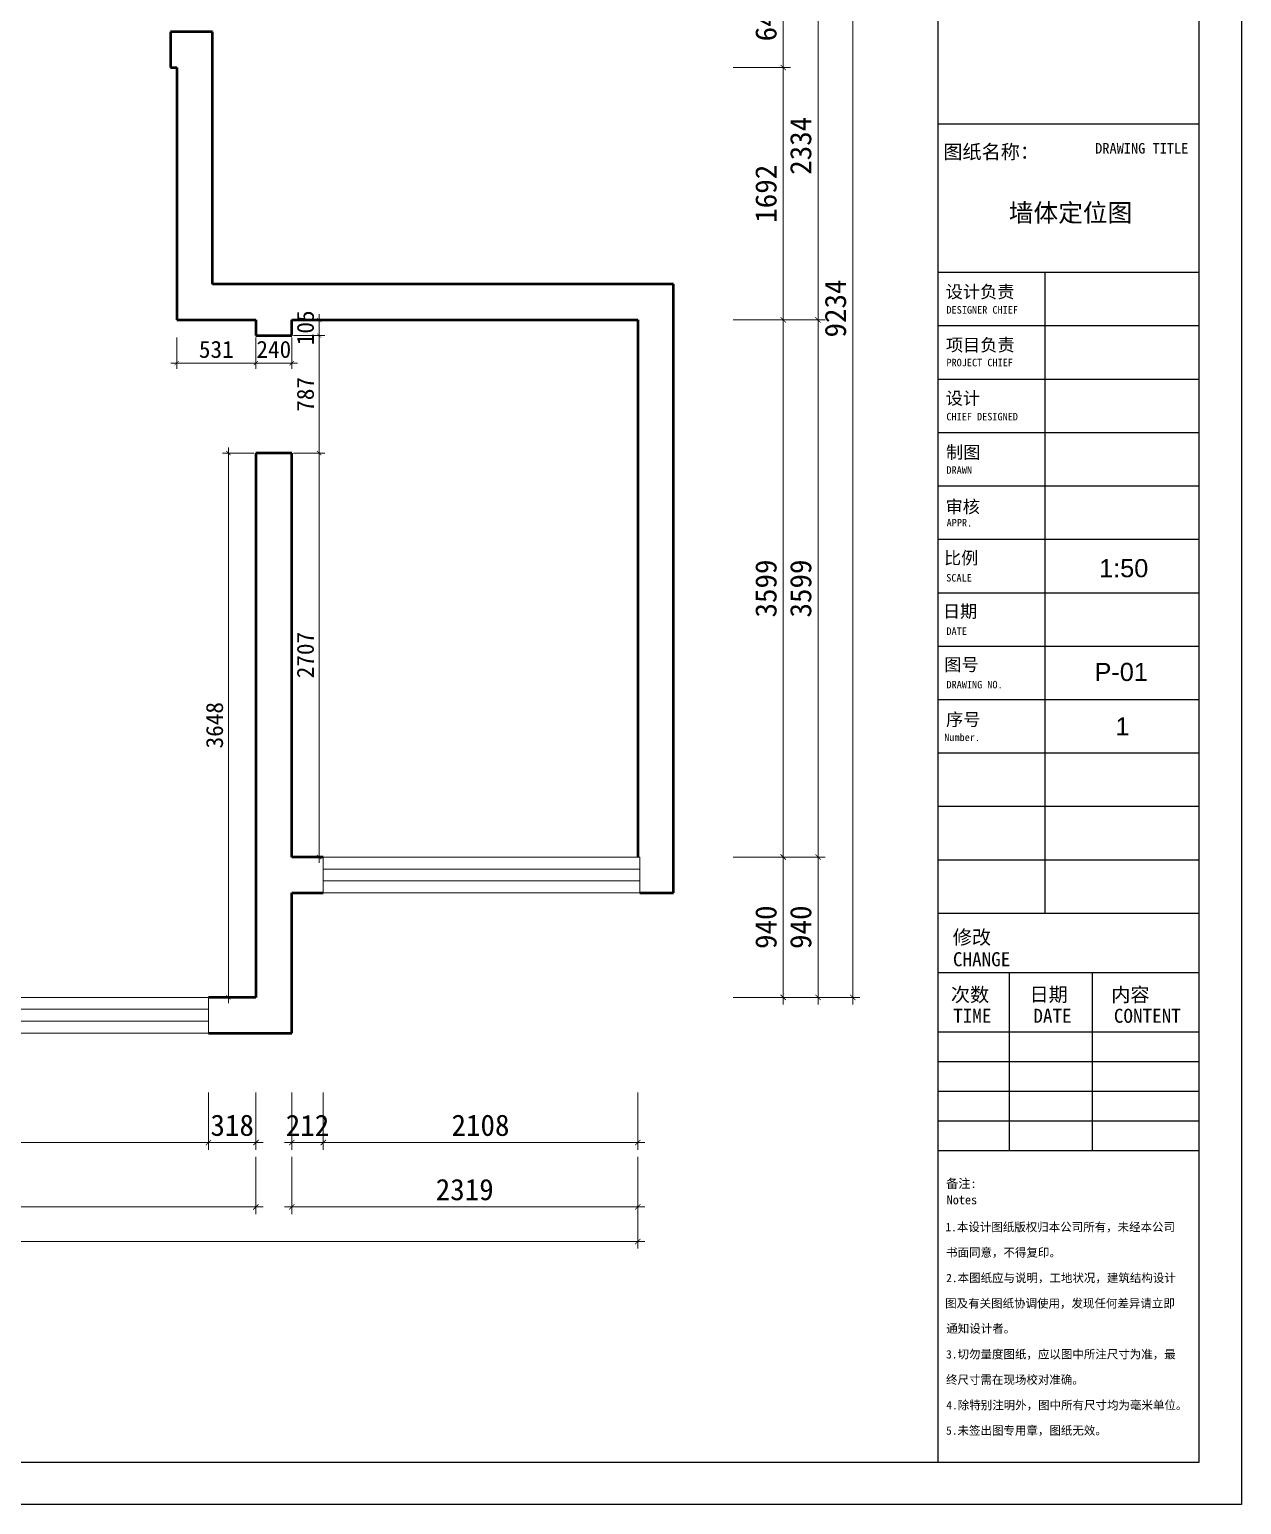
# Model space of a CAD drawing. Header units: millimetres. Extents: x 0 to 44000, y -21025 to -3421.
# Drawn here: x 12877 to 21000, y -21025 to -11140 of the extents above; entities that cross this region are included whole.
import ezdxf

# ---------------------------------------------------------------- set-up
doc = ezdxf.new("R2010")
doc.units = ezdxf.units.MM
doc.layers.get('0').update_dxf_attribs({"lineweight": 13})
for name, color, linetype in [('00图框', 7, 'Continuous'), ('SH-尺寸标注', 32, 'Continuous'), ('图框', 4, 'Continuous'), ('图框文字', 7, 'Continuous')]:
    doc.layers.add(name, color=color, linetype=linetype)
doc.layers.add('BS-非承重墙', color=7, linetype='Continuous', lineweight=50)
doc.layers.add('DS-门窗', color=7, linetype='Continuous', lineweight=13)
doc.styles.add('0e113b756c7cbd20a20592cb0b51655f_SimSun', font='', dxfattribs={"height": 176.635064})
doc.styles.add('1e150f8d9abff80a802f8b29d9676000_SimSun', font='', dxfattribs={"height": 235.513419})
doc.styles.add('2d1e2366a3f214301024c2bbb94502e4_SimSun', font='', dxfattribs={"height": 125.877061})
doc.styles.add('31c75dbd597bbf9dbb9d78976e414cb7_SimSun', font='', dxfattribs={"height": 141.056165})
doc.styles.add('b411453e04fa315575d897f6d9934d12_SimSun', font='', dxfattribs={"height": 210.993931})
doc.styles.add('e7311fcd6f339991f75d87c2bb3e43e7_SimSun', font='', dxfattribs={"height": 149.872176})
doc.styles.get("Standard").update_dxf_attribs({"font": 'SimSun.ttf'})
doc.styles.add('自定义样式_Arial_303.3707865168539', font='', dxfattribs={"height": 303.370787})
doc.styles.add('自定义样式_SimSun_303.3707865168539', font='', dxfattribs={"height": 303.370787})
doc.styles.get('0e113b756c7cbd20a20592cb0b51655f_SimSun').set_extended_font_data('SimSun')
doc.styles.get('1e150f8d9abff80a802f8b29d9676000_SimSun').set_extended_font_data('SimSun')
doc.styles.get('2d1e2366a3f214301024c2bbb94502e4_SimSun').set_extended_font_data('SimSun')
doc.styles.get('31c75dbd597bbf9dbb9d78976e414cb7_SimSun').set_extended_font_data('SimSun')
doc.styles.get('b411453e04fa315575d897f6d9934d12_SimSun').set_extended_font_data('SimSun')
doc.styles.get('e7311fcd6f339991f75d87c2bb3e43e7_SimSun').set_extended_font_data('SimSun')
doc.styles.get('自定义样式_Arial_303.3707865168539').set_extended_font_data('Arial')
doc.styles.get('自定义样式_SimSun_303.3707865168539').set_extended_font_data('SimSun')
doc.dimstyles.new('D_16_1.5', dxfattribs={"dimtxt": 114.285719, "dimasz": 28.57143, "dimexe": 38.09524, "dimexo": 0, "dimgap": 0, "dimtad": 1, "dimdec": 0, "dimzin": 1, "dimdsep": 46, "dimtxsty": 'Standard', "dimblk": 'ARCHTICK', "dimcen": 0.09, "dimdle": 38.09524, "dimclrd": 252, "dimclre": 252, "dimclrt": 134, "dimadec": 0, "dimazin": 0, "dimtfac": 1, "dimtdec": 4, "dimtix": 1, "dimtmove": 2, "dimatfit": 3, "dimfxl": 171.428579, "dimfxlon": 1, "dimtolj": 1, "dimtzin": 0, "dimlwd": 9, "dimlwe": 9, "dimarcsym": 0})
doc.dimstyles.new('D_20_2.35', dxfattribs={"dimtxt": 142.857143, "dimasz": 35.714286, "dimexe": 47.619048, "dimexo": 0, "dimgap": 0, "dimtad": 1, "dimdec": 0, "dimzin": 1, "dimdsep": 46, "dimtxsty": 'Standard', "dimblk": 'ARCHTICK', "dimcen": 0.09, "dimdle": 47.619048, "dimclrd": 252, "dimclre": 252, "dimclrt": 134, "dimadec": 0, "dimazin": 0, "dimtfac": 1, "dimtdec": 4, "dimtix": 1, "dimtmove": 2, "dimatfit": 3, "dimfxl": 335.714273, "dimfxlon": 1, "dimtolj": 1, "dimtzin": 0, "dimlwd": 9, "dimlwe": 9, "dimarcsym": 0})

# ---------------------------------------------------------------- blocks, each defined once
blk = doc.blocks.new('_Frame133990009')
at = {"layer": '00图框', "color": 7, "linetype": 'Continuous', "ltscale": 2}
for p, q in [((-3501, -30715), (-3501, -2147)), ((-3501, -12775), (-1, -12775)), ((-3501, -14763), (-1, -14763)), ((-2069, -23354), (-2069, -14763)), ((-3501, -15479), (-1, -15479)), ((-3501, -16195), (-1, -16195)), ((-3501, -16911), (-1, -16911)), ((-3501, -17627), (-1, -17627)), ((-3501, -18343), (-1, -18343)), ((-3501, -19059), (-1, -19059)), ((-3501, -19775), (-1, -19775)), ((-3501, -20491), (-1, -20491)), ((-3501, -21207), (-1, -21207)), ((-3501, -21922), (-1, -21922)), ((-3501, -22638), (-1, -22638)), ((-3501, -23354), (-1, -23354)), ((-3501, -24150), (-1, -24150)), ((-2546, -26536), (-2546, -24150)), ((-1432, -26536), (-1432, -24150)), ((-3501, -24945), (-1, -24945)), ((-3501, -25343), (-1, -25343)), ((-3501, -25741), (-1, -25741)), ((-3501, -26138), (-1, -26138)), ((-3501, -26536), (-1, -26536))]:
    blk.add_line(p, q, dxfattribs=at)
at = {"layer": '00图框', "color": 7, "linetype": 'Continuous', "ltscale": 2, "flags": 128}
for points in [[(-41435, -1581), (565, -1581), (565, -31281), (-41435, -31281), (-41435, -1581)], [(-39567, -30715), (-1, -30715), (-1, -2147), (-39567, -2147), (-39567, -30715)]]:
    blk.add_lwpolyline(points, dxfattribs=at)
at = {"layer": '图框文字', "color": 7, "attachment_point": 1, "line_spacing_factor": 0.8}
for s, insert, char_height, style in [('图纸名称：', (-3433, -13055), 188.4, '1e150f8d9abff80a802f8b29d9676000_SimSun'), ('DRAWING TITLE', (-1397, -13032), 141.31, '0e113b756c7cbd20a20592cb0b51655f_SimSun'), ('设计负责', (-3400, -14941), 168.8, 'b411453e04fa315575d897f6d9934d12_SimSun'), ('DESIGNER CHIEF', (-3390, -15218), 100.7, '2d1e2366a3f214301024c2bbb94502e4_SimSun'), ('项目负责', (-3397, -15654), 168.8, 'b411453e04fa315575d897f6d9934d12_SimSun'), ('PROJECT CHIEF', (-3390, -15924), 100.7, '2d1e2366a3f214301024c2bbb94502e4_SimSun'), ('设计', (-3400, -16368), 168.8, 'b411453e04fa315575d897f6d9934d12_SimSun'), ('CHIEF DESIGNED', (-3391, -16649), 100.7, '2d1e2366a3f214301024c2bbb94502e4_SimSun'), ('制图', (-3396, -17092), 168.8, 'b411453e04fa315575d897f6d9934d12_SimSun'), ('DRAWN', (-3390, -17365), 100.7, '2d1e2366a3f214301024c2bbb94502e4_SimSun'), ('审核', (-3402, -17822), 168.8, 'b411453e04fa315575d897f6d9934d12_SimSun'), ('APPR.', (-3388, -18071), 100.7, '2d1e2366a3f214301024c2bbb94502e4_SimSun'), ('比例', (-3423, -18509), 168.8, 'b411453e04fa315575d897f6d9934d12_SimSun'), ('SCALE', (-3393, -18809), 100.7, '2d1e2366a3f214301024c2bbb94502e4_SimSun'), ('日期', (-3438, -19224), 168.8, 'b411453e04fa315575d897f6d9934d12_SimSun'), ('DATE', (-3390, -19525), 100.7, '2d1e2366a3f214301024c2bbb94502e4_SimSun'), ('图号', (-3419, -19938), 168.8, 'b411453e04fa315575d897f6d9934d12_SimSun'), ('DRAWING NO.', (-3390, -20241), 100.7, '2d1e2366a3f214301024c2bbb94502e4_SimSun'), ('序号', (-3395, -20674), 168.8, 'b411453e04fa315575d897f6d9934d12_SimSun'), ('Number.', (-3420, -20947), 100.7, '2d1e2366a3f214301024c2bbb94502e4_SimSun'), ('修改', (-3306, -23583), 188.4, '1e150f8d9abff80a802f8b29d9676000_SimSun'), ('CHANGE', (-3303, -23878), 188.4, '1e150f8d9abff80a802f8b29d9676000_SimSun'), ('次数', (-3331, -24353), 188.4, '1e150f8d9abff80a802f8b29d9676000_SimSun'), ('日期', (-2277, -24350), 188.4, '1e150f8d9abff80a802f8b29d9676000_SimSun'), ('内容', (-1181, -24353), 188.4, '1e150f8d9abff80a802f8b29d9676000_SimSun'), ('TIME', (-3300, -24636), 188.4, '1e150f8d9abff80a802f8b29d9676000_SimSun'), ('DATE', (-2225, -24636), 188.4, '1e150f8d9abff80a802f8b29d9676000_SimSun'), ('CONTENT', (-1146, -24636), 188.4, '1e150f8d9abff80a802f8b29d9676000_SimSun'), ('备注:', (-3395, -26918), 119.9, 'e7311fcd6f339991f75d87c2bb3e43e7_SimSun'), ('Notes', (-3387, -27137), 119.9, 'e7311fcd6f339991f75d87c2bb3e43e7_SimSun'), ('1.本设计图纸版权归本公司所有，未经本公司', (-3404, -27506), 112.84, '31c75dbd597bbf9dbb9d78976e414cb7_SimSun'), ('书面同意，不得复印。', (-3395, -27847), 112.8, '31c75dbd597bbf9dbb9d78976e414cb7_SimSun'), ('2.本图纸应与说明，工地状况，建筑结构设计', (-3394, -28188), 112.84, '31c75dbd597bbf9dbb9d78976e414cb7_SimSun'), ('图及有关图纸协调使用，发现任何差异请立即', (-3407, -28529), 112.84, '31c75dbd597bbf9dbb9d78976e414cb7_SimSun'), ('通知设计者。', (-3392, -28867), 112.8, '31c75dbd597bbf9dbb9d78976e414cb7_SimSun'), ('3.切勿量度图纸，应以图中所注尺寸为准，最', (-3395, -29211), 112.84, '31c75dbd597bbf9dbb9d78976e414cb7_SimSun'), ('终尺寸需在现场校对准确。', (-3396, -29552), 112.84, '31c75dbd597bbf9dbb9d78976e414cb7_SimSun'), ('4.除特别注明外，图中所有尺寸均为毫米单位。', (-3392, -29893), 112.84, '31c75dbd597bbf9dbb9d78976e414cb7_SimSun'), ('5.未签出图专用章，图纸无效。', (-3395, -30233), 112.84, '31c75dbd597bbf9dbb9d78976e414cb7_SimSun')]:
    blk.add_mtext(s, dxfattribs=dict(at, insert=insert, char_height=char_height, style=style))
blk = doc.blocks.new('WINDOW_b5916d4dfa8b0edaa0befcce3b6c83dc_eb61b46063364af6ac31788c12228f36')
at = {"layer": 'DS-门窗', "color": 60, "linetype": 'Continuous', "ltscale": 2}
for p, q in [((6988.7, -3820.4), (4866.6, -3820.4)), ((4866.6, -3820.4), (4866.6, -4060.4)), ((6988.7, -4060.4), (6988.7, -3820.4)), ((4866.6, -3900.4), (6988.7, -3900.4)), ((4866.6, -3980.4), (6988.7, -3980.4)), ((4866.6, -4060.4), (6988.7, -4060.4))]:
    blk.add_line(p, q, dxfattribs=at)
blk = doc.blocks.new('WINDOW_f08b9616612e8105601e8a974d0bf1fd_cf8b4997c4b54220b2e9c22817cf59b9')
at = {"layer": 'DS-门窗', "color": 60, "linetype": 'Continuous', "ltscale": 2}
for p, q in [((4097.4, -4760.7), (-356.2, -4760.7)), ((-356.2, -4760.7), (-356.2, -5000.7)), ((-356.2, -4840.7), (4097.4, -4840.7)), ((4097.4, -5000.7), (4097.4, -4760.7)), ((-356.2, -4920.7), (4097.4, -4920.7)), ((-356.2, -5000.7), (4097.4, -5000.7))]:
    blk.add_line(p, q, dxfattribs=at)
blk = doc.blocks.new('_ArchTick')
at = {"color": 0, "linetype": 'ByBlock', "const_width": 0.15}
blk.add_lwpolyline([(-0.5, -0.5), (0.5, 0.5)], dxfattribs=at)
blk = doc.blocks.new('*D171')
at = {"layer": 'Defpoints', "color": 0}
for p in [(17825.8, -16686), (18161.5, -16686), (17825.8, -17626.3)]:
    blk.add_point(p, dxfattribs=at)
at = {"layer": 'SH-尺寸标注', "color": 252, "linetype": 'Continuous', "lineweight": 9}
for p, q in [((17825.8, -16686), (18209.1, -16686)), ((18161.5, -17673.9), (18161.5, -16638.4)), ((17825.8, -17626.3), (18209.1, -17626.3))]:
    blk.add_line(p, q, dxfattribs=at)
at = {"layer": 'SH-尺寸标注', "color": 252, "lineweight": 9, "xscale": 35.71428581050463, "yscale": 35.71428581050463, "zscale": 35.71428581050463}
for p, rotation in [((18161.5, -16686), 90), ((18161.5, -17626.3), 270)]:
    blk.add_blockref('_ArchTick', p, dxfattribs=dict(at, rotation=rotation))
at = {"layer": 'SH-尺寸标注', "color": 134, "insert": (18046.3, -17156.1), "char_height": 142.86, "attachment_point": 5, "rotation": 90}
blk.add_mtext('\\A1;940', dxfattribs=at)
blk = doc.blocks.new('*D170')
at = {"layer": 'Defpoints', "color": 0}
for p in [(17825.8, -13086.5), (18161.5, -13086.5), (17825.8, -16686)]:
    blk.add_point(p, dxfattribs=at)
at = {"layer": 'SH-尺寸标注', "color": 252, "linetype": 'Continuous', "lineweight": 9}
for p, q in [((18161.5, -16733.6), (18161.5, -13038.9)), ((17825.8, -13086.5), (18209.1, -13086.5)), ((17825.8, -16686), (18209.1, -16686))]:
    blk.add_line(p, q, dxfattribs=at)
at = {"layer": 'SH-尺寸标注', "color": 252, "lineweight": 9, "xscale": 35.71428581050463, "yscale": 35.71428581050463, "zscale": 35.71428581050463}
for p, rotation in [((18161.5, -13086.5), 90), ((18161.5, -16686), 270)]:
    blk.add_blockref('_ArchTick', p, dxfattribs=dict(at, rotation=rotation))
at = {"layer": 'SH-尺寸标注', "color": 134, "insert": (18046.3, -14886.2), "char_height": 142.86, "attachment_point": 5, "rotation": 90}
blk.add_mtext('\\A1;3599', dxfattribs=at)
blk = doc.blocks.new('*D169')
at = {"layer": 'Defpoints', "color": 0}
for p in [(17825.8, -10752), (18161.5, -10752), (17825.8, -13086.5)]:
    blk.add_point(p, dxfattribs=at)
at = {"layer": 'SH-尺寸标注', "color": 252, "linetype": 'Continuous', "lineweight": 9}
for p, q in [((17825.8, -10752), (18209.1, -10752)), ((18161.5, -13134.1), (18161.5, -10704.4)), ((17825.8, -13086.5), (18209.1, -13086.5))]:
    blk.add_line(p, q, dxfattribs=at)
at = {"layer": 'SH-尺寸标注', "color": 252, "lineweight": 9, "xscale": 35.71428581050463, "yscale": 35.71428581050463, "zscale": 35.71428581050463}
for p, rotation in [((18161.5, -10752), 90), ((18161.5, -13086.5), 270)]:
    blk.add_blockref('_ArchTick', p, dxfattribs=dict(at, rotation=rotation))
at = {"layer": 'SH-尺寸标注', "color": 134, "insert": (18046.3, -11919.2), "char_height": 142.86, "attachment_point": 5, "rotation": 90}
blk.add_mtext('\\A1;2334', dxfattribs=at)
blk = doc.blocks.new('*D165')
at = {"layer": 'Defpoints', "color": 0}
for p in [(9282.6, -18694.9), (14394, -18694.9), (14394, -19030.6)]:
    blk.add_point(p, dxfattribs=at)
at = {"layer": 'SH-尺寸标注', "color": 252, "linetype": 'Continuous', "lineweight": 9}
for p, q in [((9282.6, -18694.9), (9282.6, -19078.2)), ((14394, -18694.9), (14394, -19078.2)), ((9235, -19030.6), (14441.6, -19030.6))]:
    blk.add_line(p, q, dxfattribs=at)
at = {"layer": 'SH-尺寸标注', "color": 252, "lineweight": 9, "xscale": 35.71428581050463, "yscale": 35.71428581050463, "zscale": 35.71428581050463, "rotation": 180}
blk.add_blockref('_ArchTick', (9282.6, -19030.6), dxfattribs=at)
at = {"layer": 'SH-尺寸标注', "color": 252, "lineweight": 9, "xscale": 35.71428581050463, "yscale": 35.71428581050463, "zscale": 35.71428581050463}
blk.add_blockref('_ArchTick', (14394, -19030.6), dxfattribs=at)
at = {"layer": 'SH-尺寸标注', "color": 134, "insert": (11838.3, -18915.3), "char_height": 142.86, "attachment_point": 5}
blk.add_mtext('\\A1;5111', dxfattribs=at)
blk = doc.blocks.new('*D164')
at = {"layer": 'Defpoints', "color": 0}
for p in [(14634, -18694.9), (16953.3, -18694.9), (16953.3, -19030.6)]:
    blk.add_point(p, dxfattribs=at)
at = {"layer": 'SH-尺寸标注', "color": 252, "linetype": 'Continuous', "lineweight": 9}
for p, q in [((14634, -18694.9), (14634, -19078.2)), ((16953.3, -18694.9), (16953.3, -19078.2)), ((14586.3, -19030.6), (17001, -19030.6))]:
    blk.add_line(p, q, dxfattribs=at)
at = {"layer": 'SH-尺寸标注', "color": 252, "lineweight": 9, "xscale": 35.71428581050463, "yscale": 35.71428581050463, "zscale": 35.71428581050463, "rotation": 180}
blk.add_blockref('_ArchTick', (14634, -19030.6), dxfattribs=at)
at = {"layer": 'SH-尺寸标注', "color": 252, "lineweight": 9, "xscale": 35.71428581050463, "yscale": 35.71428581050463, "zscale": 35.71428581050463}
blk.add_blockref('_ArchTick', (16953.3, -19030.6), dxfattribs=at)
at = {"layer": 'SH-尺寸标注', "color": 134, "insert": (15793.6, -18915.3), "char_height": 142.86, "attachment_point": 5}
blk.add_mtext('\\A1;2319', dxfattribs=at)
blk = doc.blocks.new('*D157')
at = {"layer": 'Defpoints', "color": 0}
for p in [(3010.9, -18927), (16953.3, -18927), (16953.3, -19262.7)]:
    blk.add_point(p, dxfattribs=at)
at = {"layer": 'SH-尺寸标注', "color": 252, "linetype": 'Continuous', "lineweight": 9}
for p, q in [((3010.9, -18927), (3010.9, -19310.3)), ((16953.3, -18927), (16953.3, -19310.3)), ((2963.3, -19262.7), (17001, -19262.7))]:
    blk.add_line(p, q, dxfattribs=at)
at = {"layer": 'SH-尺寸标注', "color": 252, "lineweight": 9, "xscale": 35.71428581050463, "yscale": 35.71428581050463, "zscale": 35.71428581050463, "rotation": 180}
blk.add_blockref('_ArchTick', (3010.9, -19262.7), dxfattribs=at)
at = {"layer": 'SH-尺寸标注', "color": 252, "lineweight": 9, "xscale": 35.71428581050463, "yscale": 35.71428581050463, "zscale": 35.71428581050463}
blk.add_blockref('_ArchTick', (16953.3, -19262.7), dxfattribs=at)
at = {"layer": 'SH-尺寸标注', "color": 134, "insert": (9982.1, -19147.4), "char_height": 142.86, "attachment_point": 5}
blk.add_mtext('\\A1;13942', dxfattribs=at)
blk = doc.blocks.new('*D154')
at = {"layer": 'Defpoints', "color": 0}
for p in [(18058.8, -8392.7), (18394.5, -8392.7), (18058.8, -17626.3)]:
    blk.add_point(p, dxfattribs=at)
at = {"layer": 'SH-尺寸标注', "color": 252, "linetype": 'Continuous', "lineweight": 9}
for p, q in [((18058.8, -8392.7), (18442.1, -8392.7)), ((18394.5, -17673.9), (18394.5, -8345.1)), ((18058.8, -17626.3), (18442.1, -17626.3))]:
    blk.add_line(p, q, dxfattribs=at)
at = {"layer": 'SH-尺寸标注', "color": 252, "lineweight": 9, "xscale": 35.71428581050463, "yscale": 35.71428581050463, "zscale": 35.71428581050463}
for p, rotation in [((18394.5, -8392.7), 90), ((18394.5, -17626.3), 270)]:
    blk.add_blockref('_ArchTick', p, dxfattribs=dict(at, rotation=rotation))
at = {"layer": 'SH-尺寸标注', "color": 134, "insert": (18279.3, -13009.5), "char_height": 142.86, "attachment_point": 5, "rotation": 90}
blk.add_mtext('\\A1;9234', dxfattribs=at)
blk = doc.blocks.new('*D127')
at = {"layer": 'Defpoints', "color": 0}
for p in [(13863, -13204.6), (14394, -13204.6), (14394, -13376.1)]:
    blk.add_point(p, dxfattribs=at)
at = {"layer": 'SH-尺寸标注', "color": 252, "linetype": 'Continuous', "lineweight": 9}
for p, q in [((13863, -13204.6), (13863, -13414.2)), ((14394, -13204.6), (14394, -13414.2)), ((13824.9, -13376.1), (14432.1, -13376.1))]:
    blk.add_line(p, q, dxfattribs=at)
at = {"layer": 'SH-尺寸标注', "color": 252, "lineweight": 9, "xscale": 28.57142986910685, "yscale": 28.57142986910685, "zscale": 28.57142986910685, "rotation": 180}
blk.add_blockref('_ArchTick', (13863, -13376.1), dxfattribs=at)
at = {"layer": 'SH-尺寸标注', "color": 252, "lineweight": 9, "xscale": 28.57142986910685, "yscale": 28.57142986910685, "zscale": 28.57142986910685}
blk.add_blockref('_ArchTick', (14394, -13376.1), dxfattribs=at)
at = {"layer": 'SH-尺寸标注', "color": 134, "insert": (14128.5, -13284.1), "char_height": 114.29, "attachment_point": 5}
blk.add_mtext('\\A1;531', dxfattribs=at)
blk = doc.blocks.new('*D126')
at = {"layer": 'Defpoints', "color": 0}
for p in [(14394, -13204.6), (14634, -13204.6), (14634, -13376.1)]:
    blk.add_point(p, dxfattribs=at)
at = {"layer": 'SH-尺寸标注', "color": 252, "linetype": 'Continuous', "lineweight": 9}
for p, q in [((14394, -13204.6), (14394, -13414.2)), ((14634, -13204.6), (14634, -13414.2)), ((14355.9, -13376.1), (14672.1, -13376.1))]:
    blk.add_line(p, q, dxfattribs=at)
at = {"layer": 'SH-尺寸标注', "color": 252, "lineweight": 9, "xscale": 28.57142986910685, "yscale": 28.57142986910685, "zscale": 28.57142986910685, "rotation": 180}
blk.add_blockref('_ArchTick', (14394, -13376.1), dxfattribs=at)
at = {"layer": 'SH-尺寸标注', "color": 252, "lineweight": 9, "xscale": 28.57142986910685, "yscale": 28.57142986910685, "zscale": 28.57142986910685}
blk.add_blockref('_ArchTick', (14634, -13376.1), dxfattribs=at)
at = {"layer": 'SH-尺寸标注', "color": 134, "insert": (14514, -13284.1), "char_height": 114.29, "attachment_point": 5}
blk.add_mtext('\\A1;240', dxfattribs=at)
blk = doc.blocks.new('*D108')
at = {"layer": 'Defpoints', "color": 0}
for p in [(14646.7, -13978.5), (14818.1, -13978.5), (14646.7, -16686)]:
    blk.add_point(p, dxfattribs=at)
at = {"layer": 'SH-尺寸标注', "color": 252, "linetype": 'Continuous', "lineweight": 9}
for p, q in [((14646.7, -13978.5), (14856.2, -13978.5)), ((14818.1, -16724.1), (14818.1, -13940.4)), ((14646.7, -16686), (14856.2, -16686))]:
    blk.add_line(p, q, dxfattribs=at)
at = {"layer": 'SH-尺寸标注', "color": 252, "lineweight": 9, "xscale": 28.57142986910685, "yscale": 28.57142986910685, "zscale": 28.57142986910685}
for p, rotation in [((14818.1, -13978.5), 90), ((14818.1, -16686), 270)]:
    blk.add_blockref('_ArchTick', p, dxfattribs=dict(at, rotation=rotation))
at = {"layer": 'SH-尺寸标注', "color": 134, "insert": (14726.2, -15332.2), "char_height": 114.29, "attachment_point": 5, "rotation": 90}
blk.add_mtext('\\A1;2707', dxfattribs=at)
blk = doc.blocks.new('*D107')
at = {"layer": 'Defpoints', "color": 0}
for p in [(14646.7, -13191.5), (14818.1, -13191.5), (14646.7, -13978.5)]:
    blk.add_point(p, dxfattribs=at)
at = {"layer": 'SH-尺寸标注', "color": 252, "linetype": 'Continuous', "lineweight": 9}
for p, q in [((14646.7, -13191.5), (14856.2, -13191.5)), ((14818.1, -14016.6), (14818.1, -13153.4)), ((14646.7, -13978.5), (14856.2, -13978.5))]:
    blk.add_line(p, q, dxfattribs=at)
at = {"layer": 'SH-尺寸标注', "color": 252, "lineweight": 9, "xscale": 28.57142986910685, "yscale": 28.57142986910685, "zscale": 28.57142986910685}
for p, rotation in [((14818.1, -13191.5), 90), ((14818.1, -13978.5), 270)]:
    blk.add_blockref('_ArchTick', p, dxfattribs=dict(at, rotation=rotation))
at = {"layer": 'SH-尺寸标注', "color": 134, "insert": (14726.2, -13585), "char_height": 114.29, "attachment_point": 5, "rotation": 90}
blk.add_mtext('\\A1;787', dxfattribs=at)
blk = doc.blocks.new('*D106')
at = {"layer": 'Defpoints', "color": 0}
for p in [(14646.7, -13086.5), (14818.1, -13086.5), (14646.7, -13191.5)]:
    blk.add_point(p, dxfattribs=at)
at = {"layer": 'SH-尺寸标注', "color": 252, "linetype": 'Continuous', "lineweight": 9}
for p, q in [((14818.1, -13229.5), (14818.1, -13048.4)), ((14646.7, -13086.5), (14856.2, -13086.5)), ((14646.7, -13191.5), (14856.2, -13191.5))]:
    blk.add_line(p, q, dxfattribs=at)
at = {"layer": 'SH-尺寸标注', "color": 252, "lineweight": 9, "xscale": 28.57142986910685, "yscale": 28.57142986910685, "zscale": 28.57142986910685}
for p, rotation in [((14818.1, -13086.5), 90), ((14818.1, -13191.5), 270)]:
    blk.add_blockref('_ArchTick', p, dxfattribs=dict(at, rotation=rotation))
at = {"layer": 'SH-尺寸标注', "color": 134, "insert": (14726.2, -13139), "char_height": 114.29, "attachment_point": 5, "rotation": 90}
blk.add_mtext('\\A1;105', dxfattribs=at)
blk = doc.blocks.new('*D105')
at = {"layer": 'Defpoints', "color": 0}
for p in [(14209.3, -13978.5), (14380.7, -13978.5), (14380.7, -17626.3)]:
    blk.add_point(p, dxfattribs=at)
at = {"layer": 'SH-尺寸标注', "color": 252, "linetype": 'Continuous', "lineweight": 9}
for p, q in [((14380.7, -13978.5), (14171.2, -13978.5)), ((14209.3, -17664.4), (14209.3, -13940.4)), ((14380.7, -17626.3), (14171.2, -17626.3))]:
    blk.add_line(p, q, dxfattribs=at)
at = {"layer": 'SH-尺寸标注', "color": 252, "lineweight": 9, "xscale": 28.57142986910685, "yscale": 28.57142986910685, "zscale": 28.57142986910685}
for p, rotation in [((14209.3, -13978.5), 90), ((14209.3, -17626.3), 270)]:
    blk.add_blockref('_ArchTick', p, dxfattribs=dict(at, rotation=rotation))
at = {"layer": 'SH-尺寸标注', "color": 134, "insert": (14117.3, -15802.4), "char_height": 114.29, "attachment_point": 5, "rotation": 90}
blk.add_mtext('\\A1;3648', dxfattribs=at)
blk = doc.blocks.new('*D87')
at = {"layer": 'Defpoints', "color": 0}
for p in [(9622.6, -18263.6), (14076.3, -18263.6), (14076.3, -18599.3)]:
    blk.add_point(p, dxfattribs=at)
at = {"layer": 'SH-尺寸标注', "color": 252, "linetype": 'Continuous', "lineweight": 9}
for p, q in [((9622.6, -18263.6), (9622.6, -18647)), ((14076.3, -18263.6), (14076.3, -18647)), ((9575, -18599.3), (14123.9, -18599.3))]:
    blk.add_line(p, q, dxfattribs=at)
at = {"layer": 'SH-尺寸标注', "color": 252, "lineweight": 9, "xscale": 35.71428581050463, "yscale": 35.71428581050463, "zscale": 35.71428581050463, "rotation": 180}
blk.add_blockref('_ArchTick', (9622.6, -18599.3), dxfattribs=at)
at = {"layer": 'SH-尺寸标注', "color": 252, "lineweight": 9, "xscale": 35.71428581050463, "yscale": 35.71428581050463, "zscale": 35.71428581050463}
blk.add_blockref('_ArchTick', (14076.3, -18599.3), dxfattribs=at)
at = {"layer": 'SH-尺寸标注', "color": 134, "insert": (11849.5, -18484.1), "char_height": 142.86, "attachment_point": 5}
blk.add_mtext('\\A1;4454', dxfattribs=at)
blk = doc.blocks.new('*D86')
at = {"layer": 'Defpoints', "color": 0}
for p in [(14076.3, -18263.6), (14394, -18263.6), (14394, -18599.3)]:
    blk.add_point(p, dxfattribs=at)
at = {"layer": 'SH-尺寸标注', "color": 252, "linetype": 'Continuous', "lineweight": 9}
for p, q in [((14076.3, -18263.6), (14076.3, -18647)), ((14394, -18263.6), (14394, -18647)), ((14028.7, -18599.3), (14441.6, -18599.3))]:
    blk.add_line(p, q, dxfattribs=at)
at = {"layer": 'SH-尺寸标注', "color": 252, "lineweight": 9, "xscale": 35.71428581050463, "yscale": 35.71428581050463, "zscale": 35.71428581050463, "rotation": 180}
blk.add_blockref('_ArchTick', (14076.3, -18599.3), dxfattribs=at)
at = {"layer": 'SH-尺寸标注', "color": 252, "lineweight": 9, "xscale": 35.71428581050463, "yscale": 35.71428581050463, "zscale": 35.71428581050463}
blk.add_blockref('_ArchTick', (14394, -18599.3), dxfattribs=at)
at = {"layer": 'SH-尺寸标注', "color": 134, "insert": (14235.1, -18484.1), "char_height": 142.86, "attachment_point": 5}
blk.add_mtext('\\A1;318', dxfattribs=at)
blk = doc.blocks.new('*D85')
at = {"layer": 'Defpoints', "color": 0}
for p in [(14634, -18263.6), (14845.5, -18263.6), (14845.5, -18599.3)]:
    blk.add_point(p, dxfattribs=at)
at = {"layer": 'SH-尺寸标注', "color": 252, "linetype": 'Continuous', "lineweight": 9}
for p, q in [((14634, -18263.6), (14634, -18647)), ((14845.5, -18263.6), (14845.5, -18647)), ((14586.3, -18599.3), (14893.1, -18599.3))]:
    blk.add_line(p, q, dxfattribs=at)
at = {"layer": 'SH-尺寸标注', "color": 252, "lineweight": 9, "xscale": 35.71428581050463, "yscale": 35.71428581050463, "zscale": 35.71428581050463, "rotation": 180}
blk.add_blockref('_ArchTick', (14634, -18599.3), dxfattribs=at)
at = {"layer": 'SH-尺寸标注', "color": 252, "lineweight": 9, "xscale": 35.71428581050463, "yscale": 35.71428581050463, "zscale": 35.71428581050463}
blk.add_blockref('_ArchTick', (14845.5, -18599.3), dxfattribs=at)
at = {"layer": 'SH-尺寸标注', "color": 134, "insert": (14739.7, -18484.1), "char_height": 142.86, "attachment_point": 5}
blk.add_mtext('\\A1;212', dxfattribs=at)
blk = doc.blocks.new('*D84')
at = {"layer": 'Defpoints', "color": 0}
for p in [(14845.5, -18263.6), (16953.3, -18263.6), (16953.3, -18599.3)]:
    blk.add_point(p, dxfattribs=at)
at = {"layer": 'SH-尺寸标注', "color": 252, "linetype": 'Continuous', "lineweight": 9}
for p, q in [((14845.5, -18263.6), (14845.5, -18647)), ((16953.3, -18263.6), (16953.3, -18647)), ((14797.9, -18599.3), (17001, -18599.3))]:
    blk.add_line(p, q, dxfattribs=at)
at = {"layer": 'SH-尺寸标注', "color": 252, "lineweight": 9, "xscale": 35.71428581050463, "yscale": 35.71428581050463, "zscale": 35.71428581050463, "rotation": 180}
blk.add_blockref('_ArchTick', (14845.5, -18599.3), dxfattribs=at)
at = {"layer": 'SH-尺寸标注', "color": 252, "lineweight": 9, "xscale": 35.71428581050463, "yscale": 35.71428581050463, "zscale": 35.71428581050463}
blk.add_blockref('_ArchTick', (16953.3, -18599.3), dxfattribs=at)
at = {"layer": 'SH-尺寸标注', "color": 134, "insert": (15899.4, -18484.1), "char_height": 142.86, "attachment_point": 5}
blk.add_mtext('\\A1;2108', dxfattribs=at)
blk = doc.blocks.new('*D60')
at = {"layer": 'Defpoints', "color": 0}
for p in [(17592.8, -16686), (17928.5, -16686), (17592.8, -17626.3)]:
    blk.add_point(p, dxfattribs=at)
at = {"layer": 'SH-尺寸标注', "color": 252, "linetype": 'Continuous', "lineweight": 9}
for p, q in [((17592.8, -16686), (17976.1, -16686)), ((17928.5, -17673.9), (17928.5, -16638.4)), ((17592.8, -17626.3), (17976.1, -17626.3))]:
    blk.add_line(p, q, dxfattribs=at)
at = {"layer": 'SH-尺寸标注', "color": 252, "lineweight": 9, "xscale": 35.71428581050463, "yscale": 35.71428581050463, "zscale": 35.71428581050463}
for p, rotation in [((17928.5, -16686), 90), ((17928.5, -17626.3), 270)]:
    blk.add_blockref('_ArchTick', p, dxfattribs=dict(at, rotation=rotation))
at = {"layer": 'SH-尺寸标注', "color": 134, "insert": (17813.3, -17156.1), "char_height": 142.86, "attachment_point": 5, "rotation": 90}
blk.add_mtext('\\A1;940', dxfattribs=at)
blk = doc.blocks.new('*D59')
at = {"layer": 'Defpoints', "color": 0}
for p in [(17592.8, -13086.5), (17928.5, -13086.5), (17592.8, -16686)]:
    blk.add_point(p, dxfattribs=at)
at = {"layer": 'SH-尺寸标注', "color": 252, "linetype": 'Continuous', "lineweight": 9}
for p, q in [((17928.5, -16733.6), (17928.5, -13038.9)), ((17592.8, -13086.5), (17976.1, -13086.5)), ((17592.8, -16686), (17976.1, -16686))]:
    blk.add_line(p, q, dxfattribs=at)
at = {"layer": 'SH-尺寸标注', "color": 252, "lineweight": 9, "xscale": 35.71428581050463, "yscale": 35.71428581050463, "zscale": 35.71428581050463}
for p, rotation in [((17928.5, -13086.5), 90), ((17928.5, -16686), 270)]:
    blk.add_blockref('_ArchTick', p, dxfattribs=dict(at, rotation=rotation))
at = {"layer": 'SH-尺寸标注', "color": 134, "insert": (17813.3, -14886.2), "char_height": 142.86, "attachment_point": 5, "rotation": 90}
blk.add_mtext('\\A1;3599', dxfattribs=at)
blk = doc.blocks.new('*D58')
at = {"layer": 'Defpoints', "color": 0}
for p in [(17592.8, -11394.3), (17928.5, -11394.3), (17592.8, -13086.5)]:
    blk.add_point(p, dxfattribs=at)
at = {"layer": 'SH-尺寸标注', "color": 252, "linetype": 'Continuous', "lineweight": 9}
for p, q in [((17928.5, -13134.1), (17928.5, -11346.7)), ((17592.8, -11394.3), (17976.1, -11394.3)), ((17592.8, -13086.5), (17976.1, -13086.5))]:
    blk.add_line(p, q, dxfattribs=at)
at = {"layer": 'SH-尺寸标注', "color": 252, "lineweight": 9, "xscale": 35.71428581050463, "yscale": 35.71428581050463, "zscale": 35.71428581050463}
for p, rotation in [((17928.5, -11394.3), 90), ((17928.5, -13086.5), 270)]:
    blk.add_blockref('_ArchTick', p, dxfattribs=dict(at, rotation=rotation))
at = {"layer": 'SH-尺寸标注', "color": 134, "insert": (17813.3, -12240.4), "char_height": 142.86, "attachment_point": 5, "rotation": 90}
blk.add_mtext('\\A1;1692', dxfattribs=at)
blk = doc.blocks.new('*D57')
at = {"layer": 'Defpoints', "color": 0}
for p in [(17592.8, -10752), (17928.5, -10752), (17592.8, -11394.3)]:
    blk.add_point(p, dxfattribs=at)
at = {"layer": 'SH-尺寸标注', "color": 252, "linetype": 'Continuous', "lineweight": 9}
for p, q in [((17592.8, -10752), (17976.1, -10752)), ((17928.5, -11441.9), (17928.5, -10704.4)), ((17592.8, -11394.3), (17976.1, -11394.3))]:
    blk.add_line(p, q, dxfattribs=at)
at = {"layer": 'SH-尺寸标注', "color": 252, "lineweight": 9, "xscale": 35.71428581050463, "yscale": 35.71428581050463, "zscale": 35.71428581050463}
for p, rotation in [((17928.5, -10752), 90), ((17928.5, -11394.3), 270)]:
    blk.add_blockref('_ArchTick', p, dxfattribs=dict(at, rotation=rotation))
at = {"layer": 'SH-尺寸标注', "color": 134, "insert": (17813.3, -11073.2), "char_height": 142.86, "attachment_point": 5, "rotation": 90}
blk.add_mtext('\\A1;642', dxfattribs=at)

msp = doc.modelspace()

# ---------------------------------------------------------------- linework, layer by layer
at = {"layer": 'BS-非承重墙', "color": 7, "linetype": 'Continuous', "ltscale": 2}
for p, q in [((13821.4, -11154.3), (13821.4, -11394.3)), ((14103, -11154.3), (13821.4, -11154.3)), ((14103, -11394.3), (14103, -11154.3)), ((13821.4, -11394.3), (13863, -11394.3)), ((13863, -11394.3), (13863, -13086.5)), ((14103, -12846.5), (14103, -11394.3)), ((14394, -12846.5), (14103, -12846.5)), ((14634, -12846.5), (14394, -12846.5)), ((17193.3, -12846.5), (14634, -12846.5)), ((17193.3, -13086.5), (17193.3, -12846.5)), ((13863, -13086.5), (14103, -13086.5)), ((14103, -13086.5), (14394, -13086.5)), ((14394, -13086.5), (14394, -13191.5)), ((14634, -13191.5), (14634, -13086.5)), ((14634, -13086.5), (16953.3, -13086.5)), ((16953.3, -13086.5), (16953.3, -16686)), ((17193.3, -16686), (17193.3, -13086.5)), ((14394, -13191.5), (14634, -13191.5)), ((14394, -13978.5), (14394, -16686)), ((14634, -13978.5), (14394, -13978.5)), ((14634, -16686), (14634, -13978.5)), ((14394, -16686), (14394, -16926)), ((14845.5, -16686), (14634, -16686)), ((17193.3, -16926), (17193.3, -16686)), ((14394, -16926), (14394, -17626.3)), ((14634, -16926), (14845.5, -16926)), ((14634, -17866.3), (14634, -16926)), ((16967.6, -16926), (17193.3, -16926)), ((14394, -17626.3), (14076.3, -17626.3)), ((14076.3, -17866.3), (14394, -17866.3)), ((14394, -17866.3), (14634, -17866.3))]:
    msp.add_line(p, q, dxfattribs=at)

# ---------------------------------------------------------------- block references
at = {"layer": 'DS-门窗', "color": 7}
for name in ['WINDOW_b5916d4dfa8b0edaa0befcce3b6c83dc_eb61b46063364af6ac31788c12228f36', 'WINDOW_f08b9616612e8105601e8a974d0bf1fd_cf8b4997c4b54220b2e9c22817cf59b9']:
    msp.add_blockref(name, (9978.9, -12865.6), dxfattribs=at)
at = {"layer": '图框', "color": 7, "xscale": 0.5, "yscale": 0.5}
msp.add_blockref('_Frame133990009', (20717.5, -5384.5), dxfattribs=at)

# ---------------------------------------------------------------- texts
at = {"layer": '图框', "color": 7, "attachment_point": 5, "line_spacing_factor": 0.8}
for s, insert, char_height, style in [('墙体定位图', (19854.3, -12374.8), 121.35, '自定义样式_SimSun_303.3707865168539'), ('1:50', (20210.3, -14750.7), 121.35, '自定义样式_Arial_303.3707865168539'), ('P-01', (20193.7, -15446), 121.35, '自定义样式_Arial_303.3707865168539'), ('1', (20202, -15810.3), 121.3, '自定义样式_Arial_303.3707865168539')]:
    msp.add_mtext(s, dxfattribs=dict(at, insert=insert, char_height=char_height, style=style))

# ---------------------------------------------------------------- dimensions: what is measured, and where the dimension line sits
at = {"layer": 'SH-尺寸标注', "color": 252, "linetype": 'Continuous'}
for base, p1, p2, angle, dimstyle, picture, middle, dimtype in [((18394.5, -8392.7), (18058.8, -17626.3), (18058.8, -8392.7), 90, 'D_20_2.35', '*D154', (18279.3, -13009.5), 160), ((17928.5, -10752), (17592.8, -11394.3), (17592.8, -10752), 90, 'D_20_2.35', '*D57', (17813.3, -11073.2), 160), ((18161.5291, -10751.9968), (17825.8148, -13086.4914), (17825.8148, -10751.9968), 90, 'D_20_2.35', '*D169', (18046.2535, -11919.2441), 160), ((17928.5, -11394.3), (17592.8, -13086.5), (17592.8, -11394.3), 90, 'D_20_2.35', '*D58', (17813.3, -12240.4), 160), ((14818.1, -13086.5), (14646.7, -13191.5), (14646.7, -13086.5), 90, 'D_16_1.5', '*D106', (14726.2, -13139), 161), ((17928.5291, -13086.4914), (17592.8148, -16685.9775), (17592.8148, -13086.4914), 90, 'D_20_2.35', '*D59', (17813.2535, -14886.2345), 161), ((18161.5291, -13086.4914), (17825.8148, -16685.9775), (17825.8148, -13086.4914), 90, 'D_20_2.35', '*D170', (18046.2535, -14886.2345), 161), ((14394, -13376.1), (13863, -13204.6), (14394, -13204.6), 0, 'D_16_1.5', '*D127', (14128.5, -13284.1), 161), ((14634, -13376.1), (14394, -13204.6), (14634, -13204.6), 0, 'D_16_1.5', '*D126', (14514, -13284.1), 161), ((14818.1, -13191.5), (14646.7, -13978.5), (14646.7, -13191.5), 90, 'D_16_1.5', '*D107', (14726.2, -13585), 161), ((14209.3, -13978.5), (14380.7, -17626.3), (14380.7, -13978.5), 90, 'D_16_1.5', '*D105', (14117.3, -15802.4), 160), ((14818.1321, -13978.5024), (14646.7036, -16685.9775), (14646.7036, -13978.5024), 90, 'D_16_1.5', '*D108', (14726.1636, -15332.24), 161), ((17928.5, -16686), (17592.8, -17626.3), (17592.8, -16686), 90, 'D_20_2.35', '*D60', (17813.3, -17156.1), 160), ((18161.5, -16686), (17825.8, -17626.3), (17825.8, -16686), 90, 'D_20_2.35', '*D171', (18046.3, -17156.1), 160), ((14076.3, -18599.3), (9622.6, -18263.6), (14076.3, -18263.6), 0, 'D_20_2.35', '*D87', (11849.5, -18484.1), 161), ((14845.4797, -18599.3389), (14633.9548, -18263.6247), (14845.4797, -18263.6247), 0, 'D_20_2.35', '*D85', (14739.7172, -18484.0634), 161), ((16953.3, -18599.3), (14845.5, -18263.6), (16953.3, -18263.6), 0, 'D_20_2.35', '*D84', (15899.4, -18484.1), 161)]:
    dim = msp.add_linear_dim(base=base, p1=p1, p2=p2, angle=angle, dimstyle=dimstyle, override={"dimscale": 1, "dimclrt": 134}, dxfattribs=at)
    dim.commit()
    dim.dimension.update_dxf_attribs({"geometry": picture, "text_midpoint": middle, "dimtype": dimtype})
for base, p1, p2, picture, middle in [((14394, -18599.3), (14076.3, -18263.6), (14394, -18263.6), '*D86', (14235.1, -18484.1)), ((14394, -19030.6), (9282.6, -18694.9), (14394, -18694.9), '*D165', (11838.3, -18915.3)), ((16953.3, -19030.6), (14634, -18694.9), (16953.3, -18694.9), '*D164', (15793.6, -18915.3)), ((16953.3, -19262.7), (3010.9, -18927), (16953.3, -18927), '*D157', (9982.1, -19147.4))]:
    dim = msp.add_linear_dim(base=base, p1=p1, p2=p2, dimstyle='D_20_2.35', override={"dimscale": 1, "dimclrt": 134}, dxfattribs=at)
    dim.commit()
    dim.dimension.update_dxf_attribs({"geometry": picture, "text_midpoint": middle, "dimtype": 160})

doc.saveas('drawing.dxf')
